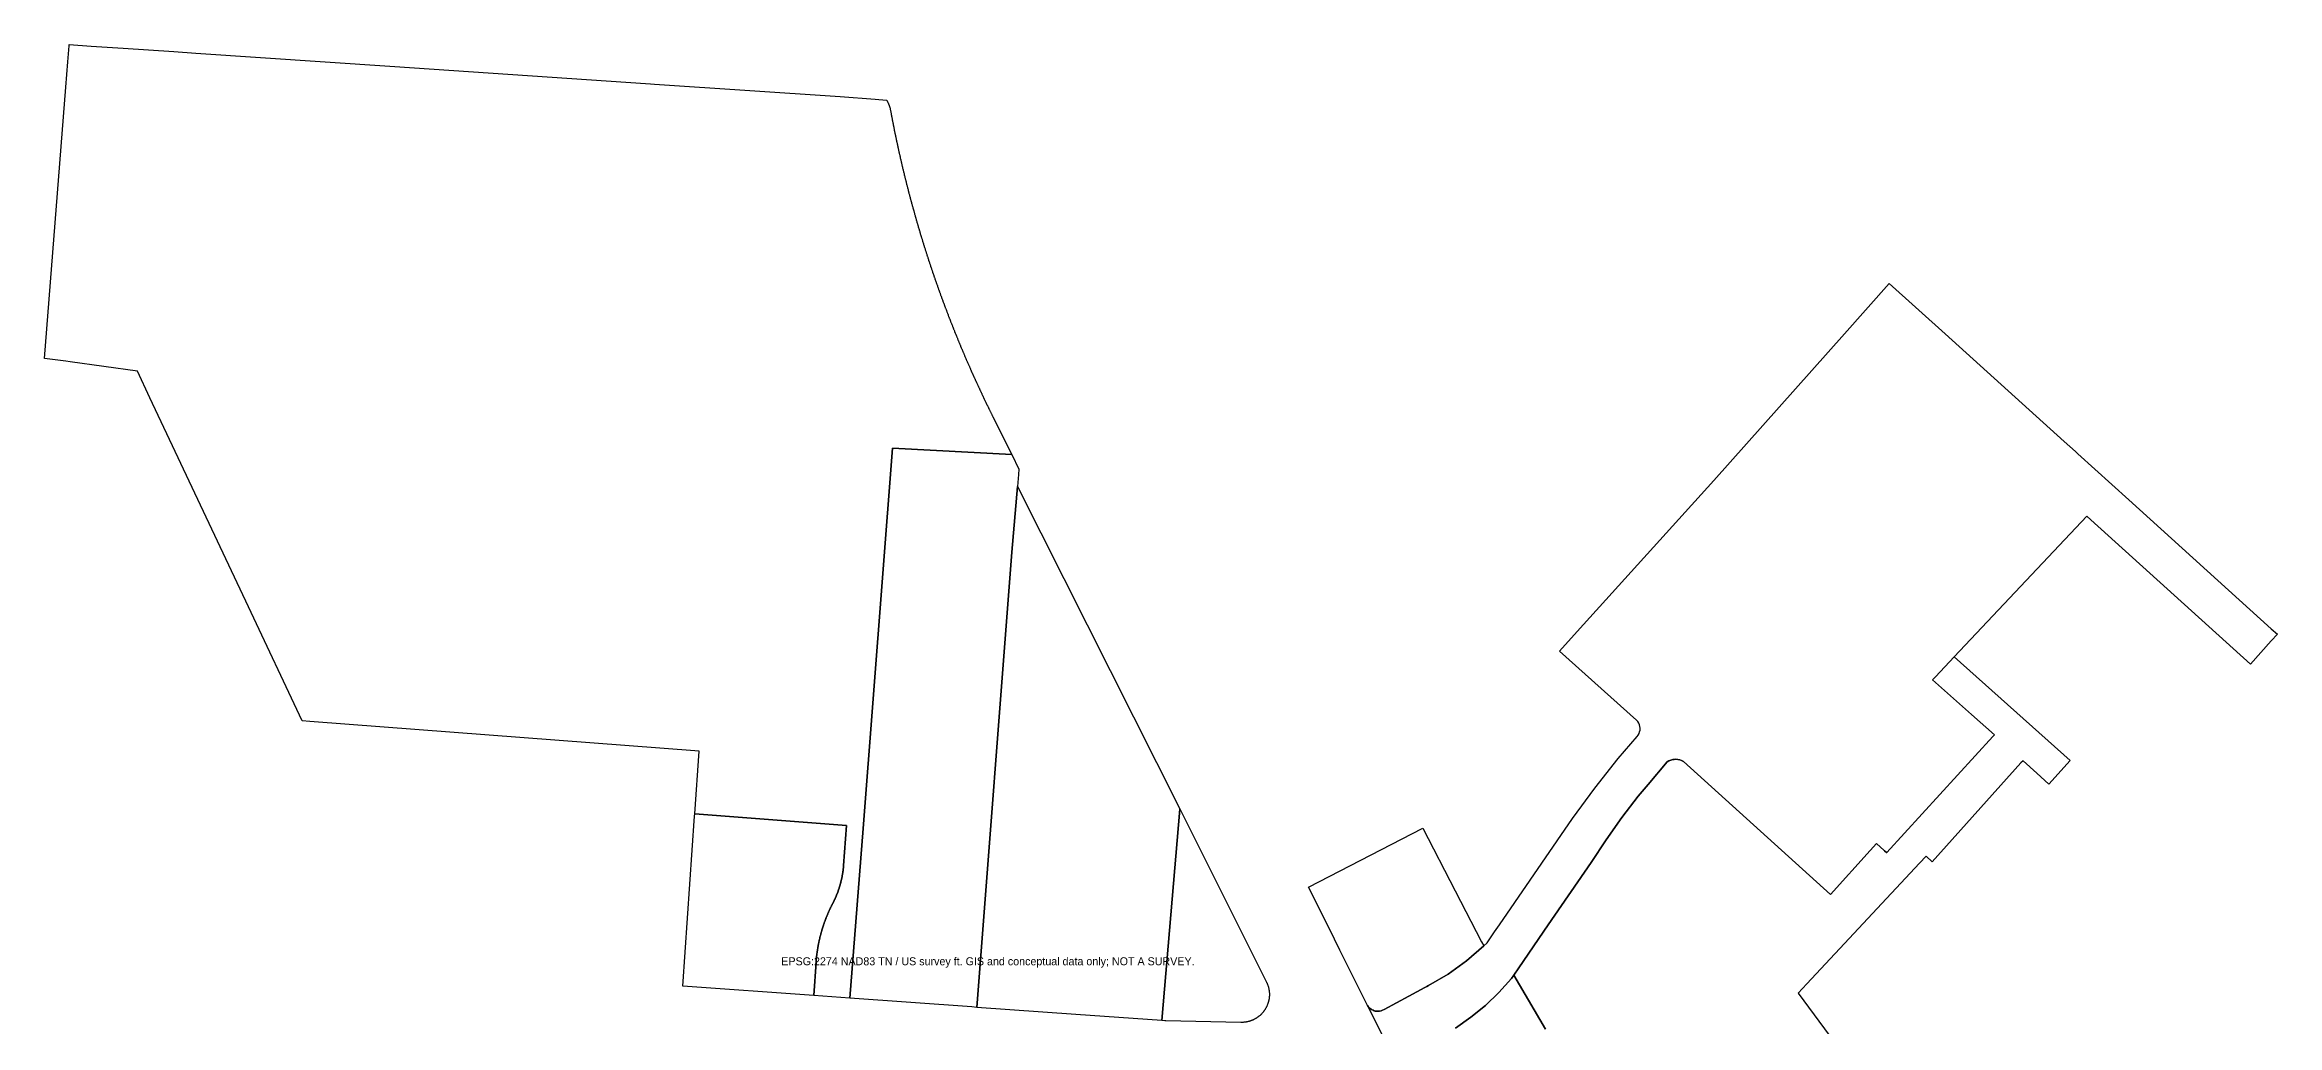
# Model space of a CAD drawing. Header units: feet. Extents: x 810679 to 813470, y 326954 to 329891.
# Drawn here: x 810679 to 813470, y 328665 to 329891 of the extents above; entities that cross this region are included whole.
import ezdxf

# ---------------------------------------------------------------- set-up
doc = ezdxf.new("R2010")
doc.units = ezdxf.units.FT
doc.layers.add('PARCEL_CONTEXT_GIS', color=8, linetype='Continuous')

msp = doc.modelspace()

# ---------------------------------------------------------------- linework, layer by layer
at = {"layer": 'PARCEL_CONTEXT_GIS'}
for points in [[(810737.6, 329888.7), (810777.5, 329886), (810840.6, 329881.8), (810868.1, 329879.9), (811110.9, 329863.7), (811436.4, 329841.7), (811441.7, 329841.3), (811673.8, 329825.6), (811717.4, 329822.3), (811731.6, 329821.2), (811731.9, 329820.7), (811732.2, 329820.2), (811732.5, 329819.7), (811732.6, 329819.4), (811732.8, 329819.2), (811733, 329818.6), (811733.3, 329818.1), (811733.6, 329817.5), (811733.9, 329817), (811734.1, 329816.4), (811734.2, 329816.1), (811734.4, 329815.9), (811734.6, 329815.3), (811734.8, 329814.7), (811734.9, 329814.4), (811735, 329814.2), (811735.2, 329813.6), (811735.4, 329813), (811735.6, 329812.4), (811735.7, 329812.1), (811735.7, 329811.8), (811735.9, 329811.2), (811736.1, 329810.6), (811736.1, 329810.3), (811736.2, 329810), (811736.3, 329809.4), (811736.4, 329808.8), (811736.5, 329808.4), (811736.6, 329807.9), (811736.8, 329806.9), (811736.9, 329806.4), (811737, 329805.9), (811737.2, 329805), (811737.2, 329804.5), (811737.3, 329804), (811737.5, 329803), (811737.6, 329802.5), (811737.7, 329802), (811737.9, 329801.1), (811738.1, 329800.1), (811738.2, 329799.6), (811738.2, 329799.1), (811738.4, 329798.2), (811738.5, 329797.7), (811738.6, 329797.2), (811738.8, 329796.2), (811738.9, 329795.7), (811739, 329795.2), (811739, 329795.1), (811739.2, 329794.3), (811739.3, 329793.8), (811739.4, 329793.3), (811739.6, 329792.3), (811739.7, 329791.8), (811739.8, 329791.4), (811739.9, 329790.4), (811740, 329789.9), (811740.2, 329789.4), (811740.4, 329788.4), (811740.5, 329788), (811740.6, 329787.5), (811740.7, 329786.5), (811740.8, 329786), (811740.9, 329785.5), (811741.1, 329784.6), (811741.2, 329784.1), (811741.3, 329783.6), (811741.5, 329782.6), (811741.6, 329782.1), (811741.7, 329781.7), (811741.9, 329780.7), (811742, 329780.2), (811742.1, 329779.7), (811742.3, 329778.7), (811742.5, 329777.8), (811742.6, 329777.3), (811742.7, 329776.8), (811742.9, 329775.8), (811743, 329775.4), (811743.1, 329774.9), (811743.3, 329773.9), (811743.4, 329773.4), (811743.5, 329772.9), (811743.7, 329772), (811743.8, 329771.5), (811743.9, 329771), (811744.1, 329770), (811744.2, 329769.5), (811744.3, 329769.1), (811744.6, 329768.1), (811744.7, 329767.6), (811744.8, 329767.1), (811745, 329766.2), (811745.1, 329765.7), (811745.2, 329765.2), (811745.4, 329764.2), (811745.5, 329763.8), (811745.6, 329763.3), (811745.8, 329762.3), (811746, 329761.3), (811746.1, 329760.9), (811746.2, 329760.4), (811746.4, 329759.4), (811746.5, 329758.9), (811746.6, 329758.4), (811746.9, 329757.5), (811747, 329757), (811747.1, 329756.5), (811747.3, 329755.5), (811747.4, 329755.1), (811747.5, 329754.6), (811747.8, 329753.6), (811747.9, 329753.1), (811748, 329752.6), (811748.2, 329751.7), (811748.3, 329751.2), (811748.4, 329750.7), (811748.6, 329749.8), (811748.7, 329749.3), (811748.8, 329748.8), (811749.1, 329747.8), (811749.2, 329747.3), (811749.3, 329746.9), (811749.5, 329745.9), (811749.7, 329744.9), (811749.8, 329744.4), (811749.9, 329744), (811750.2, 329743), (811750.3, 329742.5), (811750.4, 329742), (811750.6, 329741.1), (811750.7, 329740.6), (811750.8, 329740.1), (811751.1, 329739.2), (811751.3, 329738.2), (811751.4, 329737.7), (811751.5, 329737.2), (811751.7, 329736.3), (811752, 329735.3), (811752.1, 329734.8), (811752.2, 329734.3), (811752.4, 329733.4), (811752.7, 329732.4), (811752.8, 329731.9), (811752.9, 329731.5), (811753.1, 329730.5), (811753.4, 329729.5), (811753.5, 329729), (811753.6, 329728.6), (811753.8, 329727.6), (811753.9, 329727.1), (811754.1, 329726.6), (811754.3, 329725.7), (811754.4, 329725.2), (811754.5, 329724.7), (811754.8, 329723.8), (811754.9, 329723.3), (811755, 329722.8), (811755.2, 329721.8), (811755.4, 329721.4), (811755.5, 329720.9), (811755.7, 329719.9), (811755.9, 329719.4), (811756, 329719), (811756.2, 329718), (811756.4, 329717), (811756.6, 329716.6), (811756.7, 329716.1), (811756.9, 329715.1), (811757.2, 329714.2), (811757.3, 329713.7), (811757.4, 329713.2), (811757.7, 329712.3), (811757.9, 329711.3), (811758, 329710.8), (811758.2, 329710.3), (811758.4, 329709.4), (811758.6, 329708.4), (811758.7, 329707.9), (811758.9, 329707.5), (811759.1, 329706.5), (811759.4, 329705.5), (811759.5, 329705.1), (811759.6, 329704.6), (811759.9, 329703.6), (811760.1, 329702.7), (811760.3, 329702.2), (811760.4, 329701.7), (811760.6, 329700.8), (811760.8, 329700.3), (811760.9, 329699.8), (811761.2, 329698.8), (811761.3, 329698.4), (811761.4, 329697.9), (811761.7, 329696.9), (811761.9, 329696), (811762.1, 329695.5), (811762.2, 329695), (811762.4, 329694.1), (811762.6, 329693.6), (811762.7, 329693.1), (811762.9, 329692.2), (811763.1, 329691.7), (811763.2, 329691.2), (811763.5, 329690.2), (811763.6, 329689.8), (811763.7, 329689.3), (811764, 329688.3), (811764.3, 329687.4), (811764.4, 329686.9), (811764.5, 329686.4), (811764.8, 329685.5), (811764.9, 329685), (811765.1, 329684.5), (811765.3, 329683.6), (811765.5, 329683.1), (811765.6, 329682.6), (811765.9, 329681.7), (811766, 329681.2), (811766.1, 329680.7), (811766.4, 329679.8), (811766.5, 329679.3), (811766.7, 329678.8), (811766.9, 329677.9), (811767.2, 329676.9), (811767.3, 329676.4), (811767.5, 329676), (811767.7, 329675), (811767.9, 329674.5), (811768, 329674.1), (811768.3, 329673.1), (811768.4, 329672.6), (811768.5, 329672.1), (811768.8, 329671.2), (811769, 329670.7), (811769.1, 329670.3), (811769.4, 329669.3), (811769.6, 329668.3), (811769.8, 329667.9), (811769.9, 329667.4), (811770.2, 329666.4), (811770.3, 329666), (811770.5, 329665.5), (811770.7, 329664.6), (811770.9, 329664.1), (811771, 329663.6), (811771.3, 329662.6), (811771.4, 329662.2), (811771.6, 329661.7), (811771.9, 329660.7), (811772, 329660.3), (811772.2, 329659.8), (811772.4, 329658.8), (811772.6, 329658.4), (811772.7, 329657.9), (811773, 329657), (811773.1, 329656.5), (811773.3, 329656), (811773.5, 329655.1), (811773.7, 329654.6), (811773.8, 329654.1), (811774.1, 329653.2), (811774.4, 329652.2), (811774.6, 329651.8), (811774.7, 329651.3), (811775, 329650.3), (811775.3, 329649.4), (811775.4, 329648.9), (811775.6, 329648.4), (811775.9, 329647.5), (811776, 329647), (811776.2, 329646.6), (811776.4, 329645.6), (811776.7, 329644.7), (811776.9, 329644.2), (811777, 329643.7), (811777.3, 329642.8), (811777.6, 329641.8), (811777.8, 329641.3), (811777.9, 329640.9), (811778.2, 329639.9), (811778.3, 329639.5), (811778.5, 329639), (811778.8, 329638), (811778.9, 329637.6), (811779.1, 329637.1), (811779.4, 329636.2), (811779.7, 329635.2), (811779.8, 329634.7), (811779.9, 329634.3), (811780.3, 329633.3), (811780.4, 329632.8), (811780.6, 329632.4), (811780.9, 329631.4), (811781, 329631), (811781.2, 329630.5), (811781.5, 329629.6), (811781.8, 329628.6), (811781.9, 329628.2), (811782.1, 329627.7), (811782.4, 329626.7), (811782.5, 329626.3), (811782.7, 329625.8), (811783, 329624.8), (811783.2, 329624.4), (811783.3, 329623.9), (811783.6, 329623), (811783.9, 329622), (811784, 329621.6), (811784.2, 329621.1), (811784.5, 329620.1), (811784.7, 329619.7), (811784.8, 329619.2), (811785.1, 329618.3), (811785.3, 329617.8), (811785.4, 329617.3), (811785.8, 329616.4), (811785.9, 329615.9), (811786.1, 329615.4), (811786.4, 329614.5), (811786.5, 329614), (811786.7, 329613.6), (811787, 329612.6), (811787.2, 329612.2), (811787.3, 329611.7), (811787.6, 329610.7), (811787.8, 329610.3), (811787.9, 329609.8), (811788.2, 329608.9), (811788.4, 329608.4), (811788.6, 329607.9), (811788.9, 329607), (811789, 329606.5), (811789.2, 329606.1), (811789.6, 329605.1), (811789.7, 329604.7), (811789.9, 329604.2), (811790.2, 329603.3), (811790.3, 329602.8), (811790.5, 329602.3), (811790.8, 329601.4), (811791.1, 329600.5), (811791.3, 329600), (811791.5, 329599.5), (811791.8, 329598.6), (811792, 329598.1), (811792.1, 329597.7), (811792.4, 329596.7), (811792.7, 329595.8), (811792.9, 329595.3), (811793.1, 329594.8), (811793.4, 329593.9), (811793.7, 329593), (811793.9, 329592.5), (811794.1, 329592), (811794.4, 329591.1), (811794.5, 329590.7), (811794.7, 329590.2), (811795.1, 329589.2), (811795.2, 329588.8), (811795.4, 329588.3), (811795.7, 329587.4), (811796, 329586.4), (811796.2, 329586), (811796.4, 329585.5), (811796.7, 329584.6), (811797, 329583.6), (811797.2, 329583.2), (811797.4, 329582.7), (811797.7, 329581.8), (811797.9, 329581.3), (811798, 329580.9), (811798.4, 329579.9), (811798.5, 329579.5), (811798.7, 329579), (811799.1, 329578.1), (811799.2, 329577.6), (811799.4, 329577.1), (811799.7, 329576.2), (811799.9, 329575.8), (811800.1, 329575.3), (811800.4, 329574.3), (811800.7, 329573.4), (811800.9, 329573), (811801.1, 329572.5), (811801.4, 329571.6), (811801.6, 329571.1), (811801.8, 329570.6), (811802.1, 329569.7), (811802.3, 329569.3), (811802.5, 329568.8), (811802.8, 329567.8), (811803, 329567.4), (811803.2, 329566.9), (811803.5, 329566), (811803.7, 329565.5), (811803.8, 329565.1), (811804.2, 329564.2), (811804.4, 329563.7), (811804.5, 329563.2), (811804.9, 329562.3), (811805, 329561.8), (811805.2, 329561.4), (811805.6, 329560.4), (811805.9, 329559.5), (811806.1, 329559.1), (811806.3, 329558.6), (811806.6, 329557.7), (811806.8, 329557.2), (811807, 329556.7), (811807.3, 329555.8), (811807.7, 329554.9), (811807.8, 329554.4), (811808, 329554), (811808.4, 329553), (811808.5, 329552.6), (811808.7, 329552.1), (811809.1, 329551.2), (811809.2, 329550.7), (811809.4, 329550.3), (811809.8, 329549.3), (811810, 329548.9), (811810.2, 329548.4), (811810.5, 329547.5), (811810.7, 329547), (811810.9, 329546.6), (811811.2, 329545.7), (811811.4, 329545.2), (811811.6, 329544.7), (811811.9, 329543.8), (811812.1, 329543.4), (811812.3, 329542.9), (811812.7, 329542), (811812.9, 329541.5), (811813, 329541.1), (811813.4, 329540.1), (811813.8, 329539.2), (811813.9, 329538.8), (811814.1, 329538.3), (811814.5, 329537.4), (811814.7, 329536.9), (811814.9, 329536.5), (811815.2, 329535.5), (811815.4, 329535.1), (811815.6, 329534.6), (811815.9, 329533.7), (811816.3, 329532.8), (811816.5, 329532.3), (811816.7, 329531.9), (811817.1, 329530.9), (811817.2, 329530.5), (811817.4, 329530), (811817.8, 329529.1), (811818.2, 329528.2), (811818.4, 329527.7), (811818.6, 329527.3), (811818.9, 329526.4), (811819.3, 329525.4), (811819.5, 329525), (811819.7, 329524.5), (811820.1, 329523.6), (811820.4, 329522.7), (811820.6, 329522.2), (811820.8, 329521.8), (811821.2, 329520.9), (811821.4, 329520.4), (811821.6, 329520), (811821.9, 329519), (811822.1, 329518.6), (811822.3, 329518.1), (811822.7, 329517.2), (811822.9, 329516.8), (811823.1, 329516.3), (811823.4, 329515.4), (811823.6, 329514.9), (811823.8, 329514.5), (811824.2, 329513.6), (811824.6, 329512.6), (811824.8, 329512.2), (811824.9, 329511.7), (811825.3, 329510.8), (811825.7, 329509.9), (811825.9, 329509.5), (811826.1, 329509), (811826.5, 329508.1), (811826.9, 329507.2), (811827.1, 329506.7), (811827.2, 329506.3), (811827.6, 329505.3), (811828, 329504.4), (811828.2, 329504), (811828.4, 329503.5), (811828.8, 329502.6), (811829.2, 329501.7), (811829.4, 329501.3), (811829.6, 329500.8), (811830, 329499.9), (811830.4, 329499), (811830.6, 329498.5), (811830.8, 329498.1), (811831.2, 329497.2), (811831.6, 329496.3), (811831.7, 329495.8), (811831.9, 329495.4), (811832.3, 329494.4), (811832.7, 329493.5), (811832.9, 329493.1), (811833.1, 329492.6), (811833.5, 329491.7), (811833.9, 329490.8), (811834.1, 329490.4), (811834.3, 329489.9), (811834.7, 329489), (811835.1, 329488.1), (811835.3, 329487.7), (811835.5, 329487.2), (811835.9, 329486.3), (811836.1, 329485.8), (811836.3, 329485.4), (811836.7, 329484.5), (811837.1, 329483.6), (811837.3, 329483.1), (811837.5, 329482.7), (811837.9, 329481.8), (811838.1, 329481.3), (811838.3, 329480.9), (811838.7, 329480), (811839, 329479.5), (811839.2, 329479.1), (811839.6, 329478.2), (811839.8, 329477.7), (811840, 329477.3), (811840.4, 329476.4), (811840.6, 329475.9), (811840.8, 329475.5), (811841.2, 329474.6), (811841.4, 329474.1), (811841.6, 329473.7), (811842, 329472.8), (811842.2, 329472.3), (811842.4, 329471.9), (811842.8, 329471), (811843.2, 329470.1), (811843.4, 329469.6), (811843.6, 329469.2), (811844.1, 329468.2), (811844.3, 329467.8), (811844.5, 329467.4), (811844.9, 329466.5), (811845.3, 329465.6), (811845.5, 329465.1), (811845.7, 329464.7), (811846.1, 329463.7), (811846.3, 329463.3), (811846.5, 329462.9), (811846.9, 329462), (811847.4, 329461.1), (811847.6, 329460.6), (811847.8, 329460.2), (811848.2, 329459.3), (811848.6, 329458.4), (811848.8, 329457.9), (811849, 329457.5), (811849.4, 329456.6), (811849.7, 329456.1), (811849.9, 329455.7), (811850.3, 329454.8), (811850.5, 329454.4), (811850.7, 329453.9), (811851.1, 329453), (811851.3, 329452.6), (811851.6, 329452.1), (811852, 329451.2), (811852.2, 329450.8), (811852.4, 329450.3), (811852.8, 329449.4), (811853.3, 329448.5), (811853.5, 329448.1), (811853.7, 329447.6), (811854.1, 329446.7), (811854.3, 329446.3), (811854.5, 329445.9), (811854.9, 329445), (811855.4, 329444.1), (811855.6, 329443.6), (811855.8, 329443.2), (811856.2, 329442.3), (811856.7, 329441.4), (811856.9, 329441), (811857.1, 329440.5), (811857.6, 329439.6), (811857.8, 329439.2), (811858, 329438.7), (811858.4, 329437.8), (811858.6, 329437.4), (811858.8, 329437), (811859.2, 329436.1), (811859.7, 329435.2), (811859.9, 329434.7), (811860.1, 329434.3), (811860.6, 329433.4), (811860.8, 329433), (811861, 329432.5), (811861.4, 329431.6), (811861.9, 329430.7), (811862.1, 329430.3), (811862.3, 329429.8), (811862.8, 329429), (811863, 329428.5), (811863.2, 329428.1), (811863.6, 329427.2), (811863.9, 329426.8), (811864.1, 329426.3), (811864.5, 329425.4), (811864.8, 329424.9), (811865, 329424.5), (811888.1, 329378.4), (811739.2, 329386.2), (811702.2, 328911.1), (811685.6, 328698.9), (811640.6, 328702.1), (811643.5, 328743.7), (811643.5, 328743.9), (811643.6, 328744.3), (811643.6, 328745), (811643.7, 328745.7), (811643.7, 328746), (811643.7, 328746.3), (811643.8, 328747), (811643.8, 328747.7), (811643.9, 328748), (811643.9, 328748.3), (811644, 328749), (811644, 328749.6), (811644.1, 328750), (811644.1, 328750.3), (811644.2, 328751), (811644.2, 328751.6), (811644.3, 328752.3), (811644.4, 328752.6), (811644.4, 328753), (811644.5, 328753.6), (811644.6, 328754.3), (811644.6, 328754.9), (811644.7, 328755.6), (811644.8, 328756.3), (811644.9, 328756.9), (811645, 328757.6), (811645.1, 328758.2), (811645.2, 328758.9), (811645.3, 328759.2), (811645.3, 328759.5), (811645.4, 328760.2), (811645.5, 328760.9), (811645.6, 328761.2), (811645.6, 328761.5), (811645.7, 328762.2), (811645.9, 328762.8), (811645.9, 328763.2), (811646, 328763.5), (811646.1, 328764.1), (811646.2, 328764.8), (811646.3, 328765.4), (811646.4, 328765.8), (811646.5, 328766.1), (811646.6, 328766.8), (811646.7, 328767.4), (811646.8, 328768.1), (811647, 328768.7), (811647.1, 328769.4), (811647.2, 328770), (811647.4, 328770.7), (811647.5, 328771.3), (811647.7, 328772), (811647.8, 328772.3), (811647.8, 328772.6), (811648, 328773.3), (811648.1, 328773.9), (811648.3, 328774.5), (811648.4, 328774.9), (811648.4, 328775.2), (811648.6, 328775.8), (811648.8, 328776.5), (811648.9, 328777.1), (811649, 328777.5), (811649.1, 328777.8), (811649.3, 328778.4), (811649.4, 328779.1), (811649.6, 328779.7), (811649.7, 328780), (811649.8, 328780.3), (811650, 328781), (811650.1, 328781.6), (811650.2, 328781.9), (811650.3, 328782.3), (811650.5, 328782.9), (811650.7, 328783.5), (811650.8, 328783.9), (811650.9, 328784.2), (811651.1, 328784.8), (811651.3, 328785.5), (811651.4, 328785.8), (811651.5, 328786.1), (811651.7, 328786.7), (811651.9, 328787.4), (811652, 328787.7), (811652.1, 328788), (811652.3, 328788.6), (811652.5, 328789.3), (811652.7, 328789.9), (811652.8, 328790.2), (811652.9, 328790.5), (811653.1, 328791.2), (811653.3, 328791.8), (811653.5, 328792.4), (811653.8, 328793), (811654, 328793.7), (811654.1, 328794), (811654.2, 328794.3), (811654.4, 328794.9), (811654.7, 328795.5), (811654.8, 328796), (811654.9, 328796.2), (811655.1, 328796.8), (811655.4, 328797.4), (811655.4, 328797.6), (811655.6, 328798), (811655.8, 328798.7), (811656, 328799), (811656.1, 328799.3), (811656.3, 328799.9), (811656.6, 328800.5), (811656.8, 328801.1), (811657.1, 328801.7), (811657.3, 328802.4), (811657.6, 328803), (811657.8, 328803.6), (811658, 328803.9), (811658.1, 328804.2), (811658.4, 328804.8), (811658.6, 328805.4), (811658.8, 328805.7), (811658.9, 328806), (811659.2, 328806.6), (811659.4, 328807.2), (811659.7, 328807.9), (811660, 328808.5), (811660.3, 328809.1), (811660.4, 328809.4), (811660.5, 328809.7), (811660.8, 328810.3), (811661.1, 328810.9), (811661.3, 328811.4), (811661.4, 328811.5), (811661.7, 328812.1), (811662, 328812.7), (811662, 328812.8), (811662.3, 328813.3), (811662.6, 328813.9), (811662.7, 328814.2), (811662.8, 328814.5), (811663.1, 328815.1), (811663.4, 328815.6), (811663.6, 328815.9), (811663.8, 328816.2), (811664.1, 328816.8), (811664.4, 328817.4), (811664.5, 328817.8), (811664.7, 328818.2), (811664.9, 328818.6), (811665.1, 328818.9), (811665.3, 328819.2), (811665.3, 328819.3), (811665.5, 328819.7), (811665.7, 328820.1), (811665.9, 328820.5), (811666.1, 328820.9), (811666.3, 328821.3), (811666.5, 328821.6), (811666.7, 328822.1), (811666.8, 328822.4), (811667, 328822.8), (811667.2, 328823.2), (811667.4, 328823.6), (811667.5, 328824), (811667.7, 328824.4), (811667.9, 328824.8), (811668, 328825.1), (811668.2, 328825.5), (811668.3, 328825.7), (811668.4, 328825.9), (811668.5, 328826.3), (811668.7, 328826.7), (811668.9, 328827.1), (811669, 328827.5), (811669.2, 328827.9), (811669.4, 328828.3), (811669.5, 328828.7), (811669.7, 328829.1), (811669.8, 328829.5), (811670, 328829.9), (811670.2, 328830.3), (811670.3, 328830.7), (811670.5, 328831.1), (811670.5, 328831.3), (811670.6, 328831.5), (811670.8, 328831.9), (811670.9, 328832.3), (811671, 328832.7), (811671.2, 328833.1), (811671.3, 328833.5), (811671.5, 328833.9), (811671.6, 328834.3), (811671.7, 328834.7), (811671.9, 328835.1), (811672, 328835.5), (811672.2, 328835.9), (811672.3, 328836.3), (811672.4, 328836.8), (811672.5, 328837.2), (811672.7, 328837.6), (811672.8, 328838), (811672.9, 328838.4), (811673.1, 328838.8), (811673.2, 328839.2), (811673.3, 328839.6), (811673.4, 328840), (811673.5, 328840.3), (811673.5, 328840.4), (811673.6, 328840.9), (811673.8, 328841.3), (811673.9, 328841.7), (811674, 328842.1), (811674.1, 328842.5), (811674.2, 328842.9), (811674.3, 328843.2), (811674.3, 328843.3), (811674.4, 328843.7), (811674.5, 328844.2), (811674.6, 328844.6), (811674.7, 328845), (811674.8, 328845.4), (811674.9, 328845.6), (811674.9, 328845.8), (811675, 328846.2), (811675.1, 328846.7), (811675.2, 328847.1), (811675.3, 328847.5), (811675.4, 328847.9), (811675.5, 328848.3), (811675.6, 328848.7), (811675.7, 328849.2), (811675.8, 328849.6), (811675.8, 328849.8), (811675.9, 328850), (811675.9, 328850.4), (811676, 328850.8), (811676.1, 328851.3), (811676.2, 328851.7), (811676.3, 328852.1), (811676.3, 328852.5), (811676.4, 328853), (811676.5, 328853.4), (811676.5, 328853.8), (811676.6, 328854.2), (811676.7, 328854.6), (811676.8, 328855.1), (811676.8, 328855.2), (811676.8, 328855.5), (811676.9, 328855.9), (811676.9, 328856.3), (811677, 328856.8), (811677.1, 328857.2), (811677.1, 328857.6), (811677.2, 328857.8), (811677.2, 328858), (811677.2, 328858.4), (811677.3, 328858.9), (811677.3, 328859.3), (811677.4, 328859.7), (811677.4, 328860.1), (811677.5, 328860.6), (811677.5, 328861), (811677.6, 328861.4), (811677.6, 328861.9), (811677.7, 328862.3), (811677.7, 328862.4), (811677.7, 328862.7), (811677.7, 328863.1), (811677.8, 328863.6), (811677.8, 328864), (811677.9, 328864.4), (811677.9, 328864.8), (811681.7, 328914.7), (811491.9, 328929.4), (811497.3, 329007.5), (811010.9, 329044.8), (811001.3, 329045.5), (810934.3, 329187.8), (810811, 329449.2), (810795.3, 329482.5), (810711.4, 329494.1), (810706, 329494.9), (810679.3, 329498.5), (810705.9, 329837.5), (810708.4, 329869.1), (810709.9, 329889.1), (810710, 329890.5), (810737.6, 329888.7)], [(811888, 329256.4), (811844.4, 328687.4), (811838.1, 328687.9), (811685.6, 328698.9), (811702.2, 328911.1), (811739.2, 329386.2), (811888.1, 329378.4), (811897.1, 329360.2), (811896.5, 329353.3), (811895.2, 329338.2), (811888, 329256.4)], [(812098.1, 328935.6), (812098.1, 328935.3), (812075.8, 328670.8), (811968.3, 328678.5), (811844.4, 328687.4), (811888, 329256.4), (811895.2, 329338.2), (812098.1, 328935.6)], [(811640.6, 328702.1), (811476.9, 328713.9), (811491.7, 328926.5), (811491.9, 328929.4), (811681.7, 328914.7), (811677.9, 328864.8), (811677.9, 328864.4), (811677.8, 328864), (811677.8, 328863.6), (811677.7, 328863.1), (811677.7, 328862.7), (811677.7, 328862.4), (811677.7, 328862.3), (811677.6, 328861.9), (811677.6, 328861.4), (811677.5, 328861), (811677.5, 328860.6), (811677.4, 328860.1), (811677.4, 328859.7), (811677.3, 328859.3), (811677.3, 328858.9), (811677.2, 328858.4), (811677.2, 328858), (811677.2, 328857.8), (811677.1, 328857.6), (811677.1, 328857.2), (811677, 328856.8), (811676.9, 328856.3), (811676.9, 328855.9), (811676.8, 328855.5), (811676.8, 328855.2), (811676.8, 328855.1), (811676.7, 328854.6), (811676.6, 328854.2), (811676.5, 328853.8), (811676.5, 328853.4), (811676.4, 328853), (811676.3, 328852.5), (811676.3, 328852.1), (811676.2, 328851.7), (811676.1, 328851.3), (811676, 328850.8), (811675.9, 328850.4), (811675.9, 328850), (811675.8, 328849.8), (811675.8, 328849.6), (811675.7, 328849.2), (811675.6, 328848.7), (811675.5, 328848.3), (811675.4, 328847.9), (811675.3, 328847.5), (811675.2, 328847.1), (811675.1, 328846.7), (811675, 328846.2), (811674.9, 328845.8), (811674.9, 328845.6), (811674.8, 328845.4), (811674.7, 328845), (811674.6, 328844.6), (811674.5, 328844.2), (811674.4, 328843.7), (811674.3, 328843.3), (811674.3, 328843.2), (811674.2, 328842.9), (811674.1, 328842.5), (811674, 328842.1), (811673.9, 328841.7), (811673.8, 328841.3), (811673.6, 328840.9), (811673.5, 328840.4), (811673.5, 328840.3), (811673.4, 328840), (811673.3, 328839.6), (811673.2, 328839.2), (811673.1, 328838.8), (811672.9, 328838.4), (811672.8, 328838), (811672.7, 328837.6), (811672.5, 328837.2), (811672.4, 328836.8), (811672.3, 328836.3), (811672.2, 328835.9), (811672, 328835.5), (811671.9, 328835.1), (811671.7, 328834.7), (811671.6, 328834.3), (811671.5, 328833.9), (811671.3, 328833.5), (811671.2, 328833.1), (811671, 328832.7), (811670.9, 328832.3), (811670.8, 328831.9), (811670.6, 328831.5), (811670.5, 328831.3), (811670.5, 328831.1), (811670.3, 328830.7), (811670.2, 328830.3), (811670, 328829.9), (811669.8, 328829.5), (811669.7, 328829.1), (811669.5, 328828.7), (811669.4, 328828.3), (811669.2, 328827.9), (811669, 328827.5), (811668.9, 328827.1), (811668.7, 328826.7), (811668.5, 328826.3), (811668.4, 328825.9), (811668.3, 328825.7), (811668.2, 328825.5), (811668, 328825.1), (811667.9, 328824.8), (811667.7, 328824.4), (811667.5, 328824), (811667.4, 328823.6), (811667.2, 328823.2), (811667, 328822.8), (811666.8, 328822.4), (811666.7, 328822.1), (811666.5, 328821.6), (811666.3, 328821.3), (811666.1, 328820.9), (811665.9, 328820.5), (811665.7, 328820.1), (811665.5, 328819.7), (811665.3, 328819.3), (811665.3, 328819.2), (811665.1, 328818.9), (811664.9, 328818.6), (811664.7, 328818.2), (811664.5, 328817.8), (811664.4, 328817.4), (811664.1, 328816.8), (811663.8, 328816.2), (811663.6, 328815.9), (811663.4, 328815.6), (811663.1, 328815.1), (811662.8, 328814.5), (811662.7, 328814.2), (811662.6, 328813.9), (811662.3, 328813.3), (811662, 328812.8), (811662, 328812.7), (811661.7, 328812.1), (811661.4, 328811.5), (811661.3, 328811.4), (811661.1, 328810.9), (811660.8, 328810.3), (811660.5, 328809.7), (811660.4, 328809.4), (811660.3, 328809.1), (811660, 328808.5), (811659.7, 328807.9), (811659.4, 328807.2), (811659.2, 328806.6), (811658.9, 328806), (811658.8, 328805.7), (811658.6, 328805.4), (811658.4, 328804.8), (811658.1, 328804.2), (811658, 328803.9), (811657.8, 328803.6), (811657.6, 328803), (811657.3, 328802.4), (811657.1, 328801.7), (811656.8, 328801.1), (811656.6, 328800.5), (811656.3, 328799.9), (811656.1, 328799.3), (811656, 328799), (811655.8, 328798.7), (811655.6, 328798), (811655.4, 328797.6), (811655.4, 328797.4), (811655.1, 328796.8), (811654.9, 328796.2), (811654.8, 328796), (811654.7, 328795.5), (811654.4, 328794.9), (811654.2, 328794.3), (811654.1, 328794), (811654, 328793.7), (811653.8, 328793), (811653.5, 328792.4), (811653.3, 328791.8), (811653.1, 328791.2), (811652.9, 328790.5), (811652.8, 328790.2), (811652.7, 328789.9), (811652.5, 328789.3), (811652.3, 328788.6), (811652.1, 328788), (811652, 328787.7), (811651.9, 328787.4), (811651.7, 328786.7), (811651.5, 328786.1), (811651.4, 328785.8), (811651.3, 328785.5), (811651.1, 328784.8), (811650.9, 328784.2), (811650.8, 328783.9), (811650.7, 328783.5), (811650.5, 328782.9), (811650.3, 328782.3), (811650.2, 328781.9), (811650.1, 328781.6), (811650, 328781), (811649.8, 328780.3), (811649.7, 328780), (811649.6, 328779.7), (811649.4, 328779.1), (811649.3, 328778.4), (811649.1, 328777.8), (811649, 328777.5), (811648.9, 328777.1), (811648.8, 328776.5), (811648.6, 328775.8), (811648.4, 328775.2), (811648.4, 328774.9), (811648.3, 328774.5), (811648.1, 328773.9), (811648, 328773.3), (811647.8, 328772.6), (811647.8, 328772.3), (811647.7, 328772), (811647.5, 328771.3), (811647.4, 328770.7), (811647.2, 328770), (811647.1, 328769.4), (811647, 328768.7), (811646.8, 328768.1), (811646.7, 328767.4), (811646.6, 328766.8), (811646.5, 328766.1), (811646.4, 328765.8), (811646.3, 328765.4), (811646.2, 328764.8), (811646.1, 328764.1), (811646, 328763.5), (811645.9, 328763.2), (811645.9, 328762.8), (811645.7, 328762.2), (811645.6, 328761.5), (811645.6, 328761.2), (811645.5, 328760.9), (811645.4, 328760.2), (811645.3, 328759.5), (811645.3, 328759.2), (811645.2, 328758.9), (811645.1, 328758.2), (811645, 328757.6), (811644.9, 328756.9), (811644.8, 328756.3), (811644.7, 328755.6), (811644.6, 328754.9), (811644.6, 328754.3), (811644.5, 328753.6), (811644.4, 328753), (811644.4, 328752.6), (811644.3, 328752.3), (811644.2, 328751.6), (811644.2, 328751), (811644.1, 328750.3), (811644.1, 328750), (811644, 328749.6), (811644, 328749), (811643.9, 328748.3), (811643.9, 328748), (811643.8, 328747.7), (811643.8, 328747), (811643.7, 328746.3), (811643.7, 328746), (811643.7, 328745.7), (811643.6, 328745), (811643.6, 328744.3), (811643.5, 328743.9), (811643.5, 328743.7), (811640.6, 328702.1)], [(812186.9, 328670.6), (812186.3, 328670.4), (812186, 328670.3), (812185.7, 328670.2), (812185.2, 328670), (812184.6, 328669.9), (812184, 328669.7), (812183.4, 328669.6), (812182.8, 328669.4), (812182.5, 328669.3), (812182.2, 328669.3), (812181.6, 328669.2), (812181, 328669), (812180.4, 328669), (812179.8, 328668.9), (812179.2, 328668.8), (812178.6, 328668.7), (812178, 328668.7), (812177.4, 328668.6), (812176.8, 328668.6), (812176.2, 328668.6), (812175.6, 328668.6), (812175.3, 328668.5), (812175, 328668.5), (812174.4, 328668.6), (812080.5, 328670.5), (812079.4, 328670.5), (812075.8, 328670.8), (812098.1, 328935.3), (812098.1, 328935.6), (812101.1, 328929.7), (812104.4, 328923.2), (812206.4, 328719.1), (812206.5, 328718.9), (812206.6, 328718.6), (812206.9, 328718), (812207.1, 328717.5), (812207.4, 328716.9), (812207.6, 328716.4), (812207.8, 328715.8), (812208, 328715.2), (812208.2, 328714.6), (812208.4, 328714.1), (812208.5, 328713.8), (812208.6, 328713.5), (812208.8, 328712.9), (812208.9, 328712.3), (812209.1, 328711.7), (812209.2, 328711.1), (812209.3, 328710.5), (812209.4, 328710.2), (812209.4, 328709.9), (812209.5, 328709.3), (812209.6, 328708.7), (812209.7, 328708.1), (812209.8, 328707.5), (812209.9, 328706.9), (812209.9, 328706.3), (812210, 328705.7), (812210, 328705.1), (812210, 328704.5), (812210.1, 328704.2), (812210, 328703.9), (812210, 328703.3), (812210, 328702.7), (812210, 328702.1), (812210, 328701.8), (812210, 328701.4), (812209.9, 328700.8), (812209.9, 328700.2), (812209.8, 328699.6), (812209.7, 328699), (812209.7, 328698.4), (812209.6, 328697.8), (812209.5, 328697.2), (812209.4, 328696.6), (812209.3, 328696.3), (812209.2, 328696), (812209.1, 328695.4), (812208.9, 328694.8), (812208.8, 328694.3), (812208.6, 328693.7), (812208.4, 328693.1), (812208.3, 328692.8), (812208.2, 328692.5), (812208, 328691.9), (812207.9, 328691.4), (812207.7, 328690.8), (812207.4, 328690.2), (812207.2, 328689.7), (812206.9, 328689.1), (812206.8, 328688.8), (812206.7, 328688.5), (812206.4, 328688), (812206.1, 328687.5), (812205.9, 328686.9), (812205.6, 328686.4), (812205.2, 328685.9), (812204.9, 328685.3), (812204.8, 328685.1), (812204.6, 328684.8), (812204.3, 328684.3), (812203.9, 328683.8), (812203.6, 328683.3), (812203.4, 328683.1), (812203.2, 328682.8), (812202.9, 328682.3), (812202.5, 328681.9), (812202.1, 328681.4), (812201.9, 328681.1), (812201.7, 328680.9), (812201.3, 328680.4), (812200.9, 328680), (812200.5, 328679.5), (812200.1, 328679.1), (812199.7, 328678.7), (812199.2, 328678.2), (812199, 328678), (812198.8, 328677.8), (812198.4, 328677.4), (812197.9, 328677), (812197.4, 328676.6), (812197.2, 328676.4), (812197, 328676.2), (812196.5, 328675.9), (812196, 328675.5), (812195.5, 328675.1), (812195.2, 328675), (812195, 328674.8), (812194.5, 328674.5), (812194, 328674.1), (812193.5, 328673.8), (812193.2, 328673.6), (812192.9, 328673.5), (812192.4, 328673.2), (812191.9, 328672.9), (812191.4, 328672.6), (812190.8, 328672.3), (812190.2, 328672), (812189.7, 328671.7), (812189.2, 328671.5), (812188.6, 328671.3), (812188, 328671), (812187.5, 328670.8), (812186.9, 328670.6)], [(812477.9, 328764.1), (812456.5, 328745.6), (812433.5, 328729.1), (812409, 328714.8), (812406.7, 328713.6), (812404.3, 328712.2), (812404.2, 328712.2), (812384.3, 328701.4), (812353.4, 328684.7), (812351.6, 328683.7), (812351.6, 328683.7), (812351.5, 328683.7), (812349.6, 328683), (812347.8, 328682.6), (812345.8, 328682.5), (812345.4, 328682.5), (812343.9, 328682.6), (812342.4, 328682.8), (812341, 328683.2), (812339.6, 328683.8), (812337.8, 328684.7), (812336.1, 328685.9), (812334.6, 328687.4), (812333.7, 328688.5), (812332.8, 328689.8), (812332.8, 328689.8), (812298.3, 328758.9), (812284.6, 328786.4), (812258.9, 328837.7), (812402, 328911.4), (812442.4, 328833.1), (812475.3, 328769.3), (812477.9, 328764.1)]]:
    msp.add_lwpolyline(points, close=True, dxfattribs=at)
for points in [[(812364.4, 328626.6), (812336.4, 328682.7), (812332.8, 328689.8), (812333.7, 328688.5), (812334.6, 328687.4), (812336.1, 328685.9), (812337.8, 328684.7), (812339.6, 328683.8), (812341, 328683.2), (812342.4, 328682.8), (812343.9, 328682.6), (812345.4, 328682.5), (812345.8, 328682.5), (812347.8, 328682.6), (812349.6, 328683), (812351.5, 328683.7), (812351.6, 328683.7), (812351.6, 328683.7), (812353.4, 328684.7), (812384.3, 328701.4), (812404.2, 328712.2), (812404.3, 328712.2), (812406.7, 328713.6), (812409, 328714.8), (812433.5, 328729.1), (812456.5, 328745.6), (812477.9, 328764.1), (812482.1, 328768.1), (812491.6, 328782), (812497.5, 328790.5), (812589, 328923.3), (812616.7, 328961.4), (812646, 328998.3), (812669.6, 329025.7), (812671, 329027.6), (812672.1, 329029.6), (812672.8, 329031.7), (812673.3, 329034), (812673.4, 329036.3), (812673.1, 329038.5), (812672.6, 329040.6), (812671.7, 329042.7), (812670.5, 329044.6), (812669, 329046.3), (812572.7, 329132.6), (812594.9, 329157.1), (812765.4, 329345.7), (812928.9, 329529.3), (812984.9, 329592.2), (813054.5, 329529.3), (813203.4, 329394.6), (813217.5, 329381.9), (813220.4, 329379.2), (813284.1, 329321.6), (813284.1, 329321.6), (813462.3, 329160.4), (813469.9, 329153.6), (813462.3, 329145.3), (813436.1, 329116.5), (813236.9, 329296.8), (813231.9, 329301.4), (813231.9, 329301.4), (813066.1, 329125.5), (813042.4, 329100.3), (813038.8, 329096.6), (813087.5, 329053.6), (813116.4, 329028.1), (813114.3, 329025.8), (812981.6, 328881), (812981.4, 328880.8), (812978.9, 328883), (812978.5, 328883.4), (812968.8, 328892.2), (812960.8, 328883.4), (812911.3, 328828.6), (812727.6, 328994.6), (812725.3, 328995.8), (812723, 328996.6), (812720.5, 328997.2), (812718, 328997.4), (812716.1, 328997.3), (812714.2, 328997), (812711.8, 328996.3), (812709.5, 328995.4), (812707.3, 328994.1), (812683.4, 328965.8), (812671.1, 328951.2), (812650.4, 328924.5), (812630.8, 328896.9), (812612.4, 328868.6), (812558.6, 328790.5), (812521.7, 328737), (812515.4, 328727.8), (812512.5, 328723.6), (812497, 328706.1), (812480.1, 328689.9), (812461.9, 328675), (812442.7, 328661.6)], [(812555, 328660.2), (812548, 328672.2), (812515.4, 328727.8), (812521.7, 328737), (812558.6, 328790.5), (812612.4, 328868.6), (812630.8, 328896.9), (812650.4, 328924.5), (812671.1, 328951.2), (812683.4, 328965.8), (812707.3, 328994.1), (812709.5, 328995.4), (812711.8, 328996.3), (812714.2, 328997), (812716.1, 328997.3), (812718, 328997.4), (812720.5, 328997.2), (812723, 328996.6), (812725.3, 328995.8), (812727.6, 328994.6), (812911.3, 328828.6), (812960.8, 328883.4), (812968.8, 328892.2), (812978.5, 328883.4), (812978.9, 328883), (812981.4, 328880.8), (812981.6, 328881), (813114.3, 329025.8), (813116.4, 329028.1), (813087.5, 329053.6), (813038.8, 329096.6), (813042.4, 329100.3), (813066.1, 329125.5), (813210.8, 328995.9), (813210.8, 328995.9), (813184.3, 328966.2), (813169.2, 328980), (813169.2, 328980), (813152, 328995.7), (813149.4, 328992.8), (813038.3, 328869.1), (813030.8, 328876.4), (813022.8, 328867.8), (812881.9, 328716.8), (812871, 328705.1), (812956.8, 328588.8)], [(812442.7, 328661.6), (812461.9, 328675), (812480.1, 328689.9), (812497, 328706.1), (812512.5, 328723.6), (812515.4, 328727.8), (812548, 328672.2), (812555, 328660.2)]]:
    msp.add_lwpolyline(points, dxfattribs=at)

# ---------------------------------------------------------------- texts
msp.add_text('EPSG:2274 NAD83 TN / US survey ft. GIS and conceptual data only; NOT A SURVEY.', height=10).set_placement((811600, 328740))

doc.saveas('drawing.dxf')
